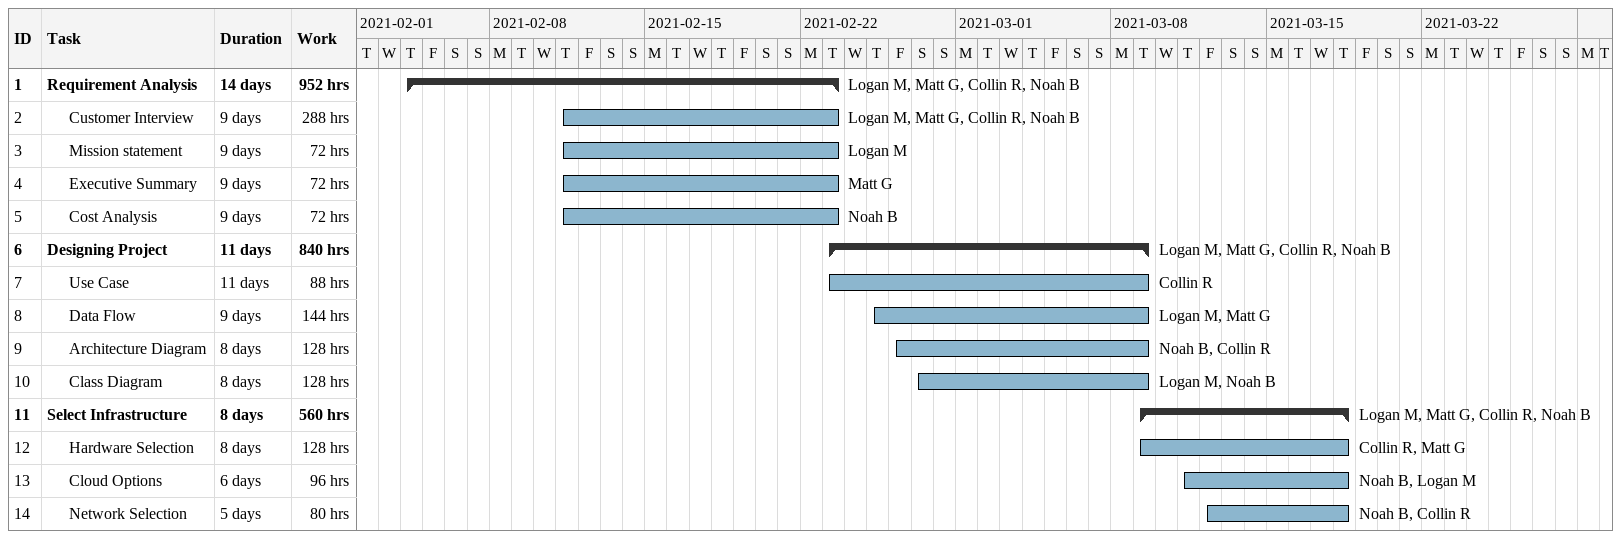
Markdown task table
| ID | Level | Task | Duration | Start | Finish | Resources | Work (h) |
|---|---|---|---|---|---|---|---|
| 1 | 1 | **Requirement Analysis** | 14d | 2021-02-04 | 2021-02-23 | Logan M, Matt G, Collin R, Noah B | 952 |
| 2 | 2 | Customer Interview | 9d | 2021-02-11 | 2021-02-23 | Logan M, Matt G, Collin R, Noah B | 288 |
| 3 | 2 | Mission statement | 9d | 2021-02-11 | 2021-02-23 | Logan M | 72 |
| 4 | 2 | Executive Summary | 9d | 2021-02-11 | 2021-02-23 | Matt G | 72 |
| 5 | 2 | Cost Analysis | 9d | 2021-02-11 | 2021-02-23 | Noah B | 72 |
| 6 | 1 | **Designing Project** | 11d | 2021-02-23 | 2021-03-09 | Logan M, Matt G, Collin R, Noah B | 840 |
| 7 | 2 | Use Case | 11d | 2021-02-23 | 2021-03-09 | Collin R | 88 |
| 8 | 2 | Data Flow | 9d | 2021-02-25 | 2021-03-09 | Logan M, Matt G | 144 |
| 9 | 2 | Architecture Diagram | 8d | 2021-02-26 | 2021-03-09 | Noah B, Collin R | 128 |
| 10 | 2 | Class Diagram | 8d | 2021-02-27 | 2021-03-09 | Logan M, Noah B | 128 |
| 11 | 1 | **Select Infrastructure** | 8d | 2021-03-09 | 2021-03-18 | Logan M, Matt G, Collin R, Noah B | 560 |
| 12 | 2 | Hardware Selection | 8d | 2021-03-09 | 2021-03-18 | Collin R, Matt G | 128 |
| 13 | 2 | Cloud Options | 6d | 2021-03-11 | 2021-03-18 | Noah B, Logan M | 96 |
| 14 | 2 | Network Selection | 5d | 2021-03-12 | 2021-03-18 | Noah B, Collin R | 80 |
